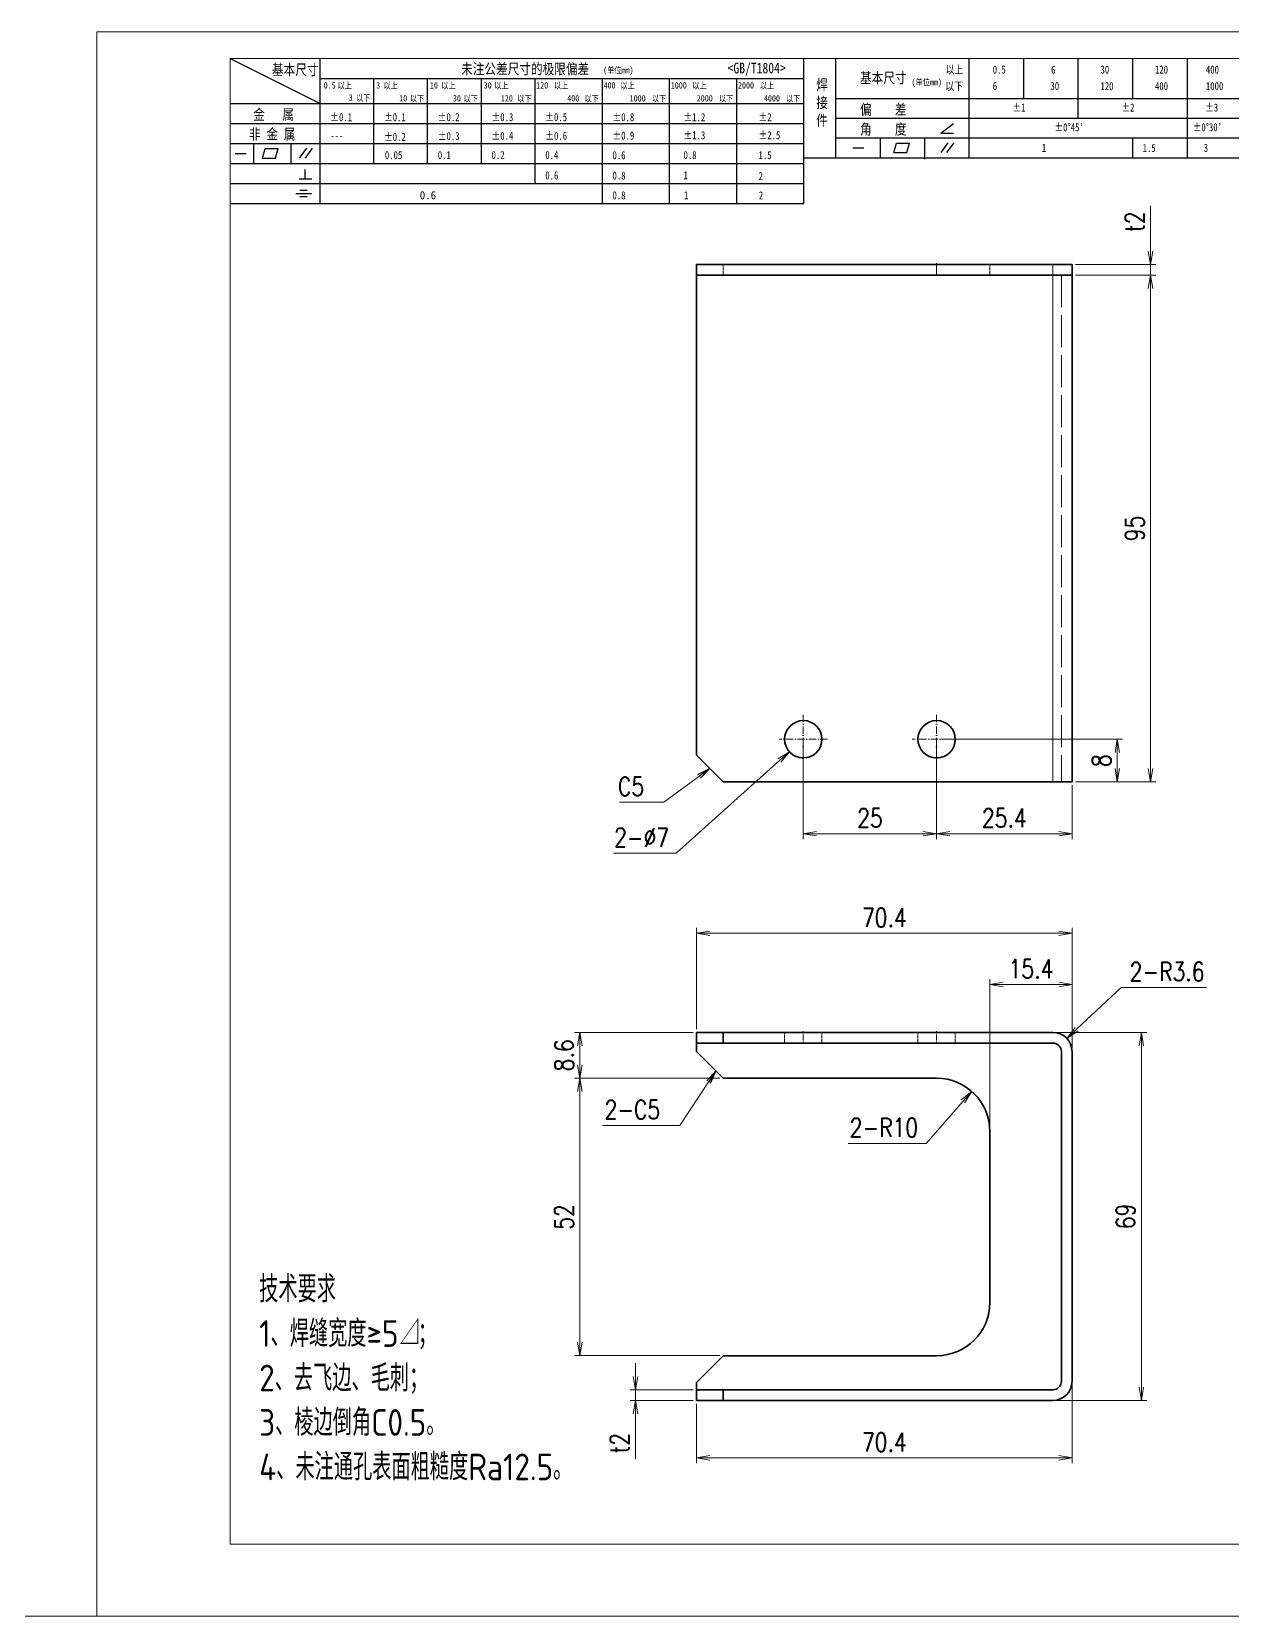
# Model space of a CAD drawing. Header units: millimetres. Extents: x 1333 to 359964, y -52803 to -5704.
# Drawn here: x 161056 to 161281.1, y -34570.4 to -34273.4 of the extents above; entities that cross this region are included whole.
import ezdxf

# ---------------------------------------------------------------- set-up
doc = ezdxf.new("R2010")
doc.units = ezdxf.units.MM
doc.header["$LTSCALE"] = 0.5
for name, pattern in [('AM_ISO02W050x2', [3.75, 3, -0.75]), ('AM_ISO08W050x2', [9, 6, -0.75, 1.5, -0.75]), ('DASHDOT', [18.5, 12, -3, 0.5, -3]), ('DASHED', [15, 12, -3])]:
    doc.linetypes.add(name, pattern=pattern)
for name, color, linetype, lineweight in [('中心线', 2, 'AM_ISO08W050x2', 18), ('图框', 7, 'Continuous', 18), ('标注线', 3, 'Continuous', 18), ('粗实线', 7, 'Continuous', 35), ('虚线', 1, 'AM_ISO02W050x2', 18)]:
    doc.layers.add(name, color=color, linetype=linetype, lineweight=lineweight)
doc.layers.add('图\\M+19E79\\M+195B6\\M+18E9A', color=7, linetype='Continuous')
doc.layers.add('打印-禁用', color=7, linetype='Continuous', lineweight=15, plot=False)
doc.styles.add('DIM', font='romans.shx', dxfattribs={"width": 0.8, "bigfont": 'bigfont.shx'})
doc.styles.add('国标', font='simfang.ttf', dxfattribs={"width": 0.8})
doc.styles.add('机械长仿宋', font='gbenor.shx', dxfattribs={"height": 1, "bigfont": 'gbcbig.shx'})
doc.dimstyles.new('DEH 1-1', dxfattribs={"dimtxt": 3.5, "dimasz": 2.5, "dimexe": 1, "dimexo": 0.625, "dimgap": 1.2, "dimtad": 1, "dimtoh": 1, "dimdsep": 46, "dimtxsty": 'DIM', "dimblk": 'OPEN', "dimcen": 0, "dimclrd": 8, "dimclre": 8, "dimclrt": 2, "dimazin": 2, "dimtfac": 0.5, "dimtmove": 0, "dimatfit": 3, "dimldrblk": 'OPEN', "dimfxl": 0, "dimtolj": 2, "dimlwd": 18, "dimlwe": 18, "dimarcsym": 0})
doc.dimstyles.new('DEH 1-1$0', dxfattribs={"dimtxt": 3.5, "dimasz": 2.5, "dimexe": 1, "dimexo": 0.625, "dimgap": 1.2, "dimtad": 1, "dimzin": 9, "dimdsep": 46, "dimtxsty": 'DIM', "dimblk": 'OPEN', "dimcen": 0, "dimclrd": 8, "dimclre": 8, "dimclrt": 2, "dimazin": 2, "dimtfac": 0.5, "dimtmove": 0, "dimatfit": 3, "dimldrblk": 'OPEN', "dimfxl": 0, "dimtolj": 2, "dimlwd": 18, "dimlwe": 18, "dimarcsym": 0})
doc.dimstyles.new('DEH 1-1$3', dxfattribs={"dimtxt": 3.5, "dimasz": 2.5, "dimexe": 1, "dimexo": 0.625, "dimgap": 1.2, "dimtad": 1, "dimtoh": 1, "dimdsep": 46, "dimtxsty": 'DIM', "dimblk": 'OPEN', "dimcen": 0, "dimclrd": 8, "dimclre": 8, "dimclrt": 2, "dimazin": 2, "dimtfac": 0.5, "dimtofl": 0, "dimtmove": 0, "dimatfit": 3, "dimldrblk": 'OPEN', "dimfxl": 0, "dimtolj": 2, "dimlwd": 18, "dimlwe": 18, "dimarcsym": 0})
doc.dimstyles.new('DEH 1-1$4', dxfattribs={"dimtxt": 3.5, "dimasz": 2.5, "dimexe": 1, "dimexo": 0.625, "dimgap": 1.2, "dimtad": 1, "dimtoh": 1, "dimdsep": 46, "dimtxsty": 'DIM', "dimblk": 'OPEN', "dimcen": 0, "dimclrd": 8, "dimclre": 8, "dimclrt": 2, "dimazin": 2, "dimtfac": 0.5, "dimtofl": 0, "dimtmove": 0, "dimatfit": 3, "dimldrblk": 'OPEN', "dimfxl": 0, "dimtolj": 2, "dimlwd": 18, "dimlwe": 18, "dimarcsym": 0})

# ---------------------------------------------------------------- blocks, each defined once
blk = doc.blocks.new('GZDEH零件A3图框V01版')
at = {"layer": '图\\M+19E79\\M+195B6\\M+18E9A', "color": 9}
for p, q in [((2882.49, -1554.46), (2899.37, -1562.92)), ((2899.37, -1581.67), (2899.37, -1554.46)), ((2990.09, -1581.67), (2990.09, -1554.46)), ((2996.09, -1573.08), (2996.09, -1554.46)), ((3021.09, -1561.98), (3021.09, -1554.46)), ((3031.31, -1561.98), (3031.31, -1554.46)), ((3041.53, -1561.98), (3041.53, -1554.46)), ((3051.75, -1561.98), (3051.75, -1554.46)), ((3061.98, -1561.98), (3061.98, -1554.46)), ((2899.37, -1558.24), (2990.09, -1558.24)), ((2909.45, -1574.17), (2909.45, -1558.24)), ((2919.53, -1574.17), (2919.53, -1558.24)), ((2929.61, -1574.17), (2929.61, -1558.24)), ((2939.69, -1577.92), (2939.69, -1558.24)), ((2952.29, -1581.67), (2952.29, -1558.24)), ((2964.89, -1581.67), (2964.89, -1558.24)), ((2977.49, -1581.67), (2977.49, -1558.24)), ((2996.09, -1561.98), (3113.09, -1561.98)), ((3021.09, -1573.08), (3021.09, -1561.98)), ((3041.53, -1565.68), (3041.53, -1561.98)), ((3061.98, -1573.08), (3061.98, -1561.98)), ((2882.49, -1562.92), (2990.09, -1562.92)), ((2882.49, -1566.67), (2990.09, -1566.67)), ((2996.09, -1565.68), (3113.09, -1565.68)), ((3015.75, -1568.51), (3018.15, -1566.66)), ((2882.49, -1570.42), (2990.09, -1570.42)), ((2886.92, -1574.12), (2886.92, -1570.42)), ((2893.91, -1574.12), (2893.91, -1570.42)), ((2996.09, -1569.38), (3113.09, -1569.38)), ((3004.42, -1573.08), (3004.42, -1569.38)), ((3006.97, -1572.12), (3007.45, -1570.33)), ((3007.45, -1570.33), (3009.86, -1570.33)), ((3009.39, -1572.12), (3009.86, -1570.33)), ((3012.75, -1573.08), (3012.75, -1569.38)), ((3015.75, -1568.51), (3018.15, -1568.51)), ((3015.81, -1572.12), (3017.15, -1570.26)), ((3016.89, -1572.12), (3018.23, -1570.26)), ((3051.75, -1573.08), (3051.75, -1569.38)), ((2883.43, -1572.27), (2885.49, -1572.27)), ((2888.59, -1573.16), (2889.07, -1571.37)), ((2888.59, -1573.16), (2891, -1573.16)), ((2889.07, -1571.37), (2891.48, -1571.37)), ((2891, -1573.16), (2891.48, -1571.37)), ((2895.52, -1573.16), (2896.85, -1571.3)), ((2896.6, -1573.16), (2897.94, -1571.3)), ((2990.09, -1573.08), (3113.09, -1573.08)), ((2999.26, -1571.23), (3001.32, -1571.23)), ((3006.97, -1572.12), (3009.39, -1572.12)), ((3012.75, -1573.33), (3012.75, -1573.08)), ((2882.49, -1574.17), (2990.09, -1574.17)), ((2895.42, -1577.05), (2897.81, -1577.05)), ((2896.58, -1577.05), (2896.58, -1575.28)), ((2882.49, -1577.92), (2990.09, -1577.92)), ((2894.79, -1579.77), (2897.77, -1579.77)), ((2895.57, -1579.17), (2896.92, -1579.17)), ((2882.49, -1581.67), (2990.09, -1581.67)), ((2895.57, -1580.37), (2896.93, -1580.37))]:
    blk.add_line(p, q, dxfattribs=at)
at = {"layer": '图框', "linetype": 'Continuous'}
for p, q in [((2882.49, -1554.46), (2882.49, -1832.96)), ((3272.49, -1554.46), (2882.49, -1554.46)), ((2882.49, -1832.96), (3272.49, -1832.96))]:
    blk.add_line(p, q, dxfattribs=at)
at = {"layer": '打印-禁用', "linetype": 'Continuous'}
for p, q in [((2857.49, -1549.46), (2857.49, -1846.46)), ((3277.49, -1549.46), (2857.49, -1549.46)), ((2857.49, -1846.46), (3277.49, -1846.46))]:
    blk.add_line(p, q, dxfattribs=at)
at = {"layer": '图\\M+19E79\\M+195B6\\M+18E9A', "color": 9, "style": '国标', "width": 0.8}
for s, height, p in [('基本尺寸', 2, (2890.33, -1557.58)), ('未注公差尺寸的极限偏差', 2, (2925.81, -1557.44)), ('<GB/T1804>', 2, (2975.78, -1557.27)), ('以上', 1.5, (3016.64, -1557.33)), ('0.5', 1.5, (3025.49, -1557.3)), ('6', 1.5, (3036.45, -1557.34)), ('30', 1.5, (3045.69, -1557.31)), ('120', 1.5, (3055.91, -1557.31)), ('400', 1.5, (3065.46, -1557.31)), ('30', 1.2, (2930.04, -1560.11)), ('基本尺寸', 2, (3000.6, -1559.1)), ('以下', 1.5, (3016.58, -1560.43)), ('6', 1.5, (3025.49, -1560.38)), ('30', 1.5, (3036.31, -1560.39)), ('120', 1.5, (3045.69, -1560.41)), ('400', 1.5, (3055.91, -1560.41)), ('1000', 1.5, (3065.46, -1560.41)), ('金   属', 2, (2886.82, -1565.98)), ('±0.1', 1.5, (2901.27, -1566.23)), ('±0.1', 1.5, (2911.35, -1566.23)), ('±0.2', 1.5, (2921.43, -1566.23)), ('±0.3', 1.5, (2931.51, -1566.23)), ('±0.5', 1.5, (2941.59, -1566.23)), ('±0.8', 1.5, (2954.19, -1566.23)), ('±1.2', 1.5, (2967.51, -1566.23)), ('±2', 1.5, (2981.58, -1566.23)), ('偏    差', 2, (3000.6, -1565.04)), ('±1', 1.5, (3029.16, -1564.42)), ('±2', 1.5, (3049.61, -1564.42)), ('±3', 1.5, (3065.3, -1564.42)), ('非 金 属', 2, (2886.02, -1569.65)), ('±0.3', 1.5, (2921.43, -1569.77)), ('±0.4', 1.5, (2931.51, -1569.71)), ('±0.6', 1.5, (2941.59, -1569.71)), ('±0.9', 1.5, (2954.19, -1569.68)), ('±1.3', 1.5, (2967.51, -1569.62)), ('±2.5', 1.5, (2981.58, -1569.61)), ('角    度', 2, (3000.6, -1568.74)), ("±0%%D45'", 1.5, (3037.06, -1568.12)), ("±0%%D30'", 1.5, (3062.98, -1568.12)), ('---', 1.5, (2901.27, -1569.65)), ('±0.2', 1.5, (2911.35, -1569.92)), ('1', 1.5, (3034.69, -1571.98)), ('1.5', 1.5, (3053.59, -1572.01)), ('3', 1.5, (3065.05, -1571.98)), ('0.1', 1.5, (2921.43, -1573.34)), ('0.2', 1.5, (2931.51, -1573.33)), ('0.4', 1.5, (2941.59, -1573.33)), ('0.6', 1.5, (2954.19, -1573.35)), ('0.8', 1.5, (2967.51, -1573.33)), ('1.5', 1.5, (2981.58, -1573.34)), ('0.6', 1.5, (2941.59, -1577.14)), ('0.8', 1.5, (2954.19, -1577.17)), ('1', 1.5, (2967.51, -1577.12)), ('2', 1.5, (2981.58, -1577.26)), ('0.8', 1.5, (2954.19, -1580.87)), ('1', 1.5, (2967.59, -1580.86)), ('2', 1.5, (2981.62, -1580.89))]:
    blk.add_text(s, height=height, dxfattribs=at).set_placement(p)
at = {"layer": '图\\M+19E79\\M+195B6\\M+18E9A', "color": 9, "lineweight": 15, "style": '国标', "width": 0.8}
for s, p in [('(单位mm)', (2952.44, -1557.27)), ('0.5', (2900.03, -1560.11)), ('以上', (2902.64, -1560.16)), ('3', (2909.88, -1560.11)), ('以上', (2911.25, -1560.16)), ('10', (2919.96, -1560.11)), ('以上', (2922.09, -1560.16)), ('以上', (2932.02, -1560.16)), ('120', (2939.88, -1560.11)), ('以上', (2943.21, -1560.16)), ('400', (2952.52, -1560.11)), ('以上', (2955.68, -1560.16)), ('1000', (2965.12, -1560.11)), ('以上', (2969.16, -1560.16)), ('2000', (2977.72, -1560.11)), ('以上', (2981.8, -1560.16)), ('(单位mm)', (3010.27, -1559.51)), ('3', (2904.73, -1562.41)), ('以下', (2906.1, -1562.46)), ('10', (2914.19, -1562.54)), ('以下', (2916.18, -1562.59)), ('30', (2924.27, -1562.54)), ('以下', (2926.26, -1562.59)), ('120', (2933.26, -1562.54)), ('以下', (2936.34, -1562.59)), ('400', (2945.7, -1562.54)), ('以下', (2948.94, -1562.59)), ('1000', (2957.41, -1562.54)), ('以下', (2961.54, -1562.59)), ('2000', (2969.99, -1562.54)), ('以下', (2974.14, -1562.59)), ('4000', (2982.59, -1562.54)), ('以下', (2986.74, -1562.59))]:
    blk.add_text(s, height=1.2, dxfattribs=at).set_placement(p)
at = {"layer": '图\\M+19E79\\M+195B6\\M+18E9A', "color": 9, "lineweight": 13, "style": '国标'}
blk.add_text('0.6', height=1.5, dxfattribs=at).set_placement((2918.05, -1580.85))
at = {"layer": '图\\M+19E79\\M+195B6\\M+18E9A', "color": 9, "style": '国标'}
for s, insert, char_height, width, attachment_point in [('焊\\P接\\P件', (2992.39, -1558.41), 2, 3.1877, 1), ('0.05', (2911.51, -1573.37), 1.5, 5.1982, 7)]:
    blk.add_mtext(s, dxfattribs=dict(at, insert=insert, char_height=char_height, width=width, attachment_point=attachment_point))
blk = doc.blocks.new('DEH A3')
at = {"layer": '图框'}
blk.add_blockref('GZDEH零件A3图框V01版', (-2857.49, 1846.46), dxfattribs=at)
blk = doc.blocks.new('_Open')
at = {"color": 0, "linetype": 'ByBlock', "lineweight": -2}
for p, q in [((-1, 0.17), (0, 0)), ((-1, -0.17), (0, 0)), ((0, 0), (-1, 0))]:
    blk.add_line(p, q, dxfattribs=at)
blk = doc.blocks.new('*D371')
at = {"layer": 'Defpoints', "color": 0, "transparency": 16777216}
for p in [(161225.64, -34406.01), (161251.04, -34414.01), (161251.04, -34423.72)]:
    blk.add_point(p, dxfattribs=at)
at = {"layer": '标注线', "color": 8, "lineweight": 18, "transparency": 16777216}
for p, q in [((161225.64, -34406.64), (161225.64, -34424.72)), ((161251.04, -34414.64), (161251.04, -34424.72)), ((161228.14, -34423.72), (161248.54, -34423.72))]:
    blk.add_line(p, q, dxfattribs=at)
at = {"layer": '标注线', "color": 8, "lineweight": 18, "transparency": 16777216, "xscale": 2.5, "yscale": 2.5, "zscale": 2.5, "rotation": 180}
blk.add_blockref('_Open', (161225.64, -34423.72), dxfattribs=at)
at = {"layer": '标注线', "color": 8, "lineweight": 18, "transparency": 16777216, "xscale": 2.5, "yscale": 2.5, "zscale": 2.5}
blk.add_blockref('_Open', (161251.04, -34423.72), dxfattribs=at)
at = {"layer": '标注线', "color": 2, "transparency": 16777216, "insert": (161238.34, -34420.77), "char_height": 3.5, "attachment_point": 5, "style": 'DIM'}
blk.add_mtext('\\A2;25.4', dxfattribs=at)
blk = doc.blocks.new('*D372')
at = {"layer": 'Defpoints', "color": 0, "transparency": 16777216}
for p in [(161200.64, -34406.01), (161225.64, -34406.01), (161200.64, -34423.72)]:
    blk.add_point(p, dxfattribs=at)
at = {"layer": '标注线', "color": 8, "lineweight": 18, "transparency": 16777216}
for p, q in [((161200.64, -34406.64), (161200.64, -34424.72)), ((161225.64, -34406.64), (161225.64, -34424.72)), ((161223.14, -34423.72), (161203.14, -34423.72))]:
    blk.add_line(p, q, dxfattribs=at)
at = {"layer": '标注线', "color": 8, "lineweight": 18, "transparency": 16777216, "xscale": 2.5, "yscale": 2.5, "zscale": 2.5, "rotation": 180}
blk.add_blockref('_Open', (161200.64, -34423.72), dxfattribs=at)
at = {"layer": '标注线', "color": 8, "lineweight": 18, "transparency": 16777216, "xscale": 2.5, "yscale": 2.5, "zscale": 2.5}
blk.add_blockref('_Open', (161225.64, -34423.72), dxfattribs=at)
at = {"layer": '标注线', "color": 2, "transparency": 16777216, "insert": (161213.14, -34420.77), "char_height": 3.5, "attachment_point": 5, "style": 'DIM'}
blk.add_mtext('\\A2;25', dxfattribs=at)
blk = doc.blocks.new('*D373')
at = {"layer": 'Defpoints', "color": 0, "transparency": 16777216}
for p in [(161225.64, -34406.01), (161251.04, -34414.01), (161259.52, -34414.01)]:
    blk.add_point(p, dxfattribs=at)
at = {"layer": '标注线', "color": 8, "lineweight": 18, "transparency": 16777216}
for p, q in [((161226.27, -34406.01), (161260.52, -34406.01)), ((161259.52, -34408.51), (161259.52, -34411.51)), ((161251.67, -34414.01), (161260.52, -34414.01))]:
    blk.add_line(p, q, dxfattribs=at)
at = {"layer": '标注线', "color": 8, "lineweight": 18, "transparency": 16777216, "xscale": 2.5, "yscale": 2.5, "zscale": 2.5}
for p, rotation in [((161259.52, -34406.01), 90), ((161259.52, -34414.01), 270)]:
    blk.add_blockref('_Open', p, dxfattribs=dict(at, rotation=rotation))
at = {"layer": '标注线', "color": 2, "transparency": 16777216, "insert": (161256.57, -34410.01), "char_height": 3.5, "attachment_point": 5, "rotation": 90, "style": 'DIM'}
blk.add_mtext('\\A2;8', dxfattribs=at)
blk = doc.blocks.new('*D374')
at = {"layer": 'Defpoints', "color": 0, "transparency": 16777216}
for p in [(161180.64, -34442.39), (161180.64, -34460.95), (161251.04, -34464.55)]:
    blk.add_point(p, dxfattribs=at)
at = {"layer": '标注线', "color": 8, "lineweight": 18, "transparency": 16777216}
for p, q in [((161180.64, -34460.33), (161180.64, -34441.39)), ((161248.54, -34442.39), (161183.14, -34442.39)), ((161251.04, -34463.93), (161251.04, -34441.39))]:
    blk.add_line(p, q, dxfattribs=at)
at = {"layer": '标注线', "color": 8, "lineweight": 18, "transparency": 16777216, "xscale": 2.5, "yscale": 2.5, "zscale": 2.5, "rotation": 180}
blk.add_blockref('_Open', (161180.64, -34442.39), dxfattribs=at)
at = {"layer": '标注线', "color": 8, "lineweight": 18, "transparency": 16777216, "xscale": 2.5, "yscale": 2.5, "zscale": 2.5}
blk.add_blockref('_Open', (161251.04, -34442.39), dxfattribs=at)
at = {"layer": '标注线', "color": 2, "transparency": 16777216, "insert": (161215.84, -34439.44), "char_height": 3.5, "attachment_point": 5, "style": 'DIM'}
blk.add_mtext('\\A2;70.4', dxfattribs=at)
blk = doc.blocks.new('*D375')
at = {"layer": 'Defpoints', "color": 0, "transparency": 16777216}
for p in [(161251.04, -34526.35), (161180.64, -34529.95), (161251.04, -34540.71)]:
    blk.add_point(p, dxfattribs=at)
at = {"layer": '标注线', "color": 8, "lineweight": 18, "transparency": 16777216}
for p, q in [((161251.04, -34526.98), (161251.04, -34541.71)), ((161180.64, -34530.58), (161180.64, -34541.71)), ((161183.14, -34540.71), (161248.54, -34540.71))]:
    blk.add_line(p, q, dxfattribs=at)
at = {"layer": '标注线', "color": 8, "lineweight": 18, "transparency": 16777216, "xscale": 2.5, "yscale": 2.5, "zscale": 2.5, "rotation": 180}
blk.add_blockref('_Open', (161180.64, -34540.71), dxfattribs=at)
at = {"layer": '标注线', "color": 8, "lineweight": 18, "transparency": 16777216, "xscale": 2.5, "yscale": 2.5, "zscale": 2.5}
blk.add_blockref('_Open', (161251.04, -34540.71), dxfattribs=at)
at = {"layer": '标注线', "color": 2, "transparency": 16777216, "insert": (161215.84, -34537.76), "char_height": 3.5, "attachment_point": 5, "style": 'DIM'}
blk.add_mtext('\\A2;70.4', dxfattribs=at)
blk = doc.blocks.new('*D376')
at = {"layer": 'Defpoints', "color": 0, "transparency": 16777216}
for p in [(161247.44, -34460.95), (161264.04, -34460.95), (161246, -34529.95)]:
    blk.add_point(p, dxfattribs=at)
at = {"layer": '标注线', "color": 8, "lineweight": 18, "transparency": 16777216}
for p, q in [((161248.07, -34460.95), (161265.04, -34460.95)), ((161264.04, -34527.45), (161264.04, -34463.45)), ((161246.63, -34529.95), (161265.04, -34529.95))]:
    blk.add_line(p, q, dxfattribs=at)
at = {"layer": '标注线', "color": 8, "lineweight": 18, "transparency": 16777216, "xscale": 2.5, "yscale": 2.5, "zscale": 2.5}
for p, rotation in [((161264.04, -34460.95), 90), ((161264.04, -34529.95), 270)]:
    blk.add_blockref('_Open', p, dxfattribs=dict(at, rotation=rotation))
at = {"layer": '标注线', "color": 2, "transparency": 16777216, "insert": (161261.09, -34495.45), "char_height": 3.5, "attachment_point": 5, "rotation": 90, "style": 'DIM'}
blk.add_mtext('\\A2;69', dxfattribs=at)
blk = doc.blocks.new('*D377')
at = {"layer": 'Defpoints', "color": 0, "transparency": 16777216}
for p in [(161158.73, -34460.95), (161180.64, -34460.95), (161185.64, -34469.55)]:
    blk.add_point(p, dxfattribs=at)
at = {"layer": '标注线', "color": 8, "lineweight": 18, "transparency": 16777216}
for p, q in [((161180.02, -34460.95), (161157.73, -34460.95)), ((161158.73, -34467.05), (161158.73, -34463.45)), ((161185.02, -34469.55), (161157.73, -34469.55))]:
    blk.add_line(p, q, dxfattribs=at)
at = {"layer": '标注线', "color": 8, "lineweight": 18, "transparency": 16777216, "xscale": 2.5, "yscale": 2.5, "zscale": 2.5}
for p, rotation in [((161158.73, -34460.95), 90), ((161158.73, -34469.55), 270)]:
    blk.add_blockref('_Open', p, dxfattribs=dict(at, rotation=rotation))
at = {"layer": '标注线', "color": 2, "transparency": 16777216, "insert": (161155.78, -34465.25), "char_height": 3.5, "attachment_point": 5, "rotation": 90, "style": 'DIM'}
blk.add_mtext('\\A2;8.6', dxfattribs=at)
blk = doc.blocks.new('*D378')
at = {"layer": 'Defpoints', "color": 0, "transparency": 16777216}
for p in [(161185.64, -34469.55), (161158.73, -34521.55), (161185.64, -34521.55)]:
    blk.add_point(p, dxfattribs=at)
at = {"layer": '标注线', "color": 8, "lineweight": 18, "transparency": 16777216}
for p, q in [((161185.02, -34469.55), (161157.73, -34469.55)), ((161158.73, -34472.05), (161158.73, -34519.05)), ((161185.02, -34521.55), (161157.73, -34521.55))]:
    blk.add_line(p, q, dxfattribs=at)
at = {"layer": '标注线', "color": 8, "lineweight": 18, "transparency": 16777216, "xscale": 2.5, "yscale": 2.5, "zscale": 2.5}
for p, rotation in [((161158.73, -34469.55), 90), ((161158.73, -34521.55), 270)]:
    blk.add_blockref('_Open', p, dxfattribs=dict(at, rotation=rotation))
at = {"layer": '标注线', "color": 2, "transparency": 16777216, "insert": (161155.78, -34495.55), "char_height": 3.5, "attachment_point": 5, "rotation": 90, "style": 'DIM'}
blk.add_mtext('\\A2;52', dxfattribs=at)
blk = doc.blocks.new('*D379')
at = {"layer": 'Defpoints', "color": 0, "transparency": 16777216}
for p in [(161251.04, -34451.99), (161251.04, -34464.55), (161235.64, -34479.55)]:
    blk.add_point(p, dxfattribs=at)
at = {"layer": '标注线', "color": 8, "lineweight": 18, "transparency": 16777216}
for p, q in [((161235.64, -34478.93), (161235.64, -34450.99)), ((161238.14, -34451.99), (161248.54, -34451.99)), ((161251.04, -34463.93), (161251.04, -34450.99))]:
    blk.add_line(p, q, dxfattribs=at)
at = {"layer": '标注线', "color": 8, "lineweight": 18, "transparency": 16777216, "xscale": 2.5, "yscale": 2.5, "zscale": 2.5, "rotation": 180}
blk.add_blockref('_Open', (161235.64, -34451.99), dxfattribs=at)
at = {"layer": '标注线', "color": 8, "lineweight": 18, "transparency": 16777216, "xscale": 2.5, "yscale": 2.5, "zscale": 2.5}
blk.add_blockref('_Open', (161251.04, -34451.99), dxfattribs=at)
at = {"layer": '标注线', "color": 2, "transparency": 16777216, "insert": (161243.34, -34449.04), "char_height": 3.5, "attachment_point": 5, "style": 'DIM'}
blk.add_mtext('\\A2;15.4', dxfattribs=at)
blk = doc.blocks.new('*D380')
at = {"layer": 'Defpoints', "color": 0, "transparency": 16777216}
for p in [(161232.23, -34472.03), (161225.64, -34479.55)]:
    blk.add_point(p, dxfattribs=at)
at = {"layer": '标注线', "color": 8, "lineweight": 18, "transparency": 16777216}
for p, q in [((161223.71, -34481.76), (161230.58, -34473.91)), ((161209.04, -34481.76), (161223.71, -34481.76))]:
    blk.add_line(p, q, dxfattribs=at)
at = {"layer": '标注线', "color": 8, "lineweight": 18, "transparency": 16777216, "xscale": 2.5, "yscale": 2.5, "zscale": 2.5, "rotation": 48.80098940014671}
blk.add_blockref('_Open', (161232.23, -34472.03), dxfattribs=at)
at = {"layer": '标注线', "color": 2, "transparency": 16777216, "insert": (161215.77, -34478.81), "char_height": 3.5, "attachment_point": 5, "style": 'DIM'}
blk.add_mtext('\\A2;2-R10', dxfattribs=at)
blk = doc.blocks.new('*D381')
at = {"layer": 'Defpoints', "color": 0, "transparency": 16777216}
for p in [(161250.07, -34462.09), (161247.44, -34464.55)]:
    blk.add_point(p, dxfattribs=at)
at = {"layer": '标注线', "color": 8, "lineweight": 18, "transparency": 16777216}
for p, q in [((161260.27, -34452.52), (161251.89, -34460.38)), ((161276.27, -34452.52), (161260.27, -34452.52))]:
    blk.add_line(p, q, dxfattribs=at)
at = {"layer": '标注线', "color": 8, "lineweight": 18, "transparency": 16777216, "xscale": 2.5, "yscale": 2.5, "zscale": 2.5, "rotation": 223.1498396982103}
blk.add_blockref('_Open', (161250.07, -34462.09), dxfattribs=at)
at = {"layer": '标注线', "color": 2, "transparency": 16777216, "insert": (161268.87, -34449.57), "char_height": 3.5, "attachment_point": 5, "style": 'DIM'}
blk.add_mtext('\\A2;2-R3.6', dxfattribs=at)
blk = doc.blocks.new('*D382')
at = {"layer": 'Defpoints', "color": 0, "transparency": 16777216}
for p in [(161203.25, -34403.68), (161198.03, -34408.35)]:
    blk.add_point(p, dxfattribs=at)
at = {"layer": '标注线', "color": 8, "lineweight": 18, "transparency": 16777216}
for p, q in [((161176.8, -34427.39), (161196.17, -34410.02)), ((161165.06, -34427.39), (161176.8, -34427.39))]:
    blk.add_line(p, q, dxfattribs=at)
at = {"layer": '标注线', "color": 8, "lineweight": 18, "transparency": 16777216, "xscale": 2.5, "yscale": 2.5, "zscale": 2.5, "rotation": 41.87315344634258}
blk.add_blockref('_Open', (161198.03, -34408.35), dxfattribs=at)
at = {"layer": '标注线', "color": 2, "transparency": 16777216, "insert": (161170.33, -34424.44), "char_height": 3.5, "attachment_point": 5, "style": 'DIM'}
blk.add_mtext('\\A2;2-%%c7', dxfattribs=at)
blk = doc.blocks.new('*D383')
at = {"layer": 'Defpoints', "color": 0, "transparency": 16777216}
for p in [(161251.04, -34319.01), (161251.04, -34414.01), (161265.74, -34414.01)]:
    blk.add_point(p, dxfattribs=at)
at = {"layer": '标注线', "color": 8, "lineweight": 18, "transparency": 16777216}
for p, q in [((161251.67, -34319.01), (161266.74, -34319.01)), ((161265.74, -34321.51), (161265.74, -34411.51)), ((161251.67, -34414.01), (161266.74, -34414.01))]:
    blk.add_line(p, q, dxfattribs=at)
at = {"layer": '标注线', "color": 8, "lineweight": 18, "transparency": 16777216, "xscale": 2.5, "yscale": 2.5, "zscale": 2.5}
for p, rotation in [((161265.74, -34319.01), 90), ((161265.74, -34414.01), 270)]:
    blk.add_blockref('_Open', p, dxfattribs=dict(at, rotation=rotation))
at = {"layer": '标注线', "color": 2, "transparency": 16777216, "insert": (161262.79, -34366.51), "char_height": 3.5, "attachment_point": 5, "rotation": 90, "style": 'DIM'}
blk.add_mtext('\\A2;95', dxfattribs=at)
blk = doc.blocks.new('*D384')
at = {"layer": 'Defpoints', "color": 0, "transparency": 16777216}
for p in [(161251.04, -34317.01), (161265.74, -34317.01), (161251.04, -34319.01)]:
    blk.add_point(p, dxfattribs=at)
at = {"layer": '标注线', "color": 8, "lineweight": 18, "transparency": 16777216}
for p, q in [((161265.74, -34314.51), (161265.74, -34306.01)), ((161251.67, -34317.01), (161266.74, -34317.01)), ((161265.74, -34319.01), (161265.74, -34317.01)), ((161251.67, -34319.01), (161266.74, -34319.01)), ((161265.74, -34321.51), (161265.74, -34324.01))]:
    blk.add_line(p, q, dxfattribs=at)
at = {"layer": '标注线', "color": 8, "lineweight": 18, "transparency": 16777216, "xscale": 2.5, "yscale": 2.5, "zscale": 2.5}
for p, rotation in [((161265.74, -34317.01), 270), ((161265.74, -34319.01), 90)]:
    blk.add_blockref('_Open', p, dxfattribs=dict(at, rotation=rotation))
at = {"layer": '标注线', "color": 2, "transparency": 16777216, "insert": (161262.79, -34309.01), "char_height": 3.5, "attachment_point": 5, "rotation": 90, "style": 'DIM'}
blk.add_mtext('\\A2;t2', dxfattribs=at)
blk = doc.blocks.new('*D385')
at = {"layer": 'Defpoints', "color": 0, "transparency": 16777216}
for p in [(161180.64, -34527.95), (161169.18, -34529.95), (161180.64, -34529.95)]:
    blk.add_point(p, dxfattribs=at)
at = {"layer": '标注线', "color": 8, "lineweight": 18, "transparency": 16777216}
for p, q in [((161169.18, -34525.45), (161169.18, -34522.95)), ((161180.02, -34527.95), (161168.18, -34527.95)), ((161169.18, -34527.95), (161169.18, -34529.95)), ((161180.02, -34529.95), (161168.18, -34529.95)), ((161169.18, -34532.45), (161169.18, -34540.95))]:
    blk.add_line(p, q, dxfattribs=at)
at = {"layer": '标注线', "color": 8, "lineweight": 18, "transparency": 16777216, "xscale": 2.5, "yscale": 2.5, "zscale": 2.5}
for p, rotation in [((161169.18, -34527.95), 270), ((161169.18, -34529.95), 90)]:
    blk.add_blockref('_Open', p, dxfattribs=dict(at, rotation=rotation))
at = {"layer": '标注线', "color": 2, "transparency": 16777216, "insert": (161166.23, -34537.95), "char_height": 3.5, "attachment_point": 5, "rotation": 90, "style": 'DIM'}
blk.add_mtext('\\A2;t2', dxfattribs=at)

msp = doc.modelspace()

# ---------------------------------------------------------------- linework, layer by layer
at = {"color": 7, "lineweight": 13, "ltscale": 0.05}
msp.add_line((161247.44, -34319.013), (161247.44, -34317.013), dxfattribs=at)
at = {"color": 7, "lineweight": 13}
msp.add_line((161247.44, -34319.013), (161247.44, -34414.013), dxfattribs=at)
at = {"layer": '中心线', "linetype": 'DASHDOT', "lineweight": 13, "ltscale": 0.060016}
msp.add_line((161225.64, -34316.813), (161225.64, -34319.214), dxfattribs=at)
at = {"layer": '中心线', "linetype": 'DASHDOT', "lineweight": 13, "ltscale": 0.227499}
for p, q in [((161200.64, -34401.463), (161200.64, -34410.563)), ((161225.64, -34401.463), (161225.64, -34410.563))]:
    msp.add_line(p, q, dxfattribs=at)
at = {"layer": '中心线', "linetype": 'DASHDOT', "lineweight": 13, "ltscale": 0.227502}
for p, q in [((161205.19, -34406.013), (161196.09, -34406.013)), ((161230.19, -34406.013), (161221.09, -34406.013))]:
    msp.add_line(p, q, dxfattribs=at)
at = {"layer": '中心线', "linetype": 'DASHDOT', "lineweight": 13, "ltscale": 0.060015}
for p, q in [((161200.64, -34460.753), (161200.64, -34463.154)), ((161225.64, -34460.753), (161225.64, -34463.154))]:
    msp.add_line(p, q, dxfattribs=at)
at = {"layer": '标注线'}
msp.add_line((160574.502, -34570.402), (179981.94, -34570.402), dxfattribs=at)
at = {"layer": '粗实线', "lineweight": 35}
for p, q in [((161180.64, -34317.013), (161247.44, -34317.013)), ((161180.64, -34319.013), (161247.44, -34319.013)), ((161180.64, -34319.013), (161180.64, -34409.013)), ((161180.64, -34319.013), (161247.44, -34319.013)), ((161251.04, -34319.013), (161251.04, -34414.013)), ((161185.64, -34414.013), (161247.44, -34414.013)), ((161180.64, -34460.953), (161247.44, -34460.953)), ((161185.64, -34460.953), (161247.44, -34460.953)), ((161247.44, -34462.953), (161185.64, -34462.953)), ((161249.04, -34526.353), (161249.04, -34464.553)), ((161251.04, -34464.553), (161251.04, -34526.353)), ((161185.64, -34469.553), (161225.64, -34469.553)), ((161235.64, -34479.553), (161235.64, -34511.553)), ((161225.64, -34521.553), (161185.64, -34521.553)), ((161185.64, -34527.953), (161247.44, -34527.953)), ((161185.64, -34529.953), (161247.44, -34529.953))]:
    msp.add_line(p, q, dxfattribs=at)
at = {"layer": '粗实线', "lineweight": 35, "ltscale": 0.05}
for p, q in [((161180.64, -34319.013), (161180.64, -34317.013)), ((161251.04, -34319.013), (161251.04, -34317.013)), ((161180.64, -34460.953), (161180.64, -34462.953)), ((161185.64, -34460.953), (161185.64, -34462.953)), ((161180.64, -34527.953), (161180.64, -34529.953)), ((161185.64, -34527.953), (161185.64, -34529.953))]:
    msp.add_line(p, q, dxfattribs=at)
at = {"layer": '粗实线', "lineweight": 35, "ltscale": 0.09}
for p, q in [((161251.04, -34317.013), (161247.44, -34317.013)), ((161247.44, -34319.013), (161251.04, -34319.013)), ((161251.04, -34319.013), (161247.44, -34319.013)), ((161247.44, -34414.013), (161251.04, -34414.013)), ((161180.64, -34460.953), (161180.64, -34464.553))]:
    msp.add_line(p, q, dxfattribs=at)
at = {"layer": '粗实线', "lineweight": 35, "ltscale": 0.176777}
for p, q in [((161180.64, -34409.013), (161185.64, -34414.013)), ((161180.64, -34464.553), (161185.64, -34469.553)), ((161180.64, -34526.553), (161185.64, -34521.553))]:
    msp.add_line(p, q, dxfattribs=at)
at = {"layer": '粗实线', "lineweight": 35, "ltscale": 0.125}
for p, q in [((161180.64, -34460.953), (161185.64, -34460.953)), ((161180.64, -34462.953), (161185.64, -34462.953)), ((161180.64, -34527.953), (161185.64, -34527.953)), ((161180.64, -34529.953), (161185.64, -34529.953))]:
    msp.add_line(p, q, dxfattribs=at)
at = {"layer": '粗实线', "lineweight": 35, "ltscale": 0.085}
msp.add_line((161180.64, -34526.553), (161180.64, -34529.953), dxfattribs=at)
at = {"layer": '粗实线', "lineweight": 35}
for centre in [(161200.64, -34406.013), (161225.64, -34406.013)]:
    msp.add_circle(centre, 3.5, dxfattribs=at)
for centre, radius, start, end in [((161247.44, -34464.553), 3.6, 0, 90), ((161247.44, -34464.553), 1.6, 360, 90), ((161225.64, -34479.553), 10, 360, 90), ((161225.64, -34511.553), 10, 270, 0), ((161247.44, -34526.353), 1.6, 270, 0), ((161247.44, -34526.353), 3.6, 270, 0)]:
    msp.add_arc(centre, radius, start, end, dxfattribs=at)
at = {"layer": '虚线', "linetype": 'DASHED', "lineweight": 13, "ltscale": 0.05}
for p, q in [((161185.64, -34317.013), (161185.64, -34319.013)), ((161185.64, -34317.013), (161185.64, -34319.013)), ((161225.64, -34317.013), (161225.64, -34319.013)), ((161225.64, -34317.013), (161225.64, -34319.013)), ((161235.64, -34317.013), (161235.64, -34319.013)), ((161247.44, -34319.013), (161247.44, -34317.013)), ((161197.14, -34460.953), (161197.14, -34462.953)), ((161204.14, -34460.953), (161204.14, -34462.953)), ((161222.14, -34460.953), (161222.14, -34462.953)), ((161229.14, -34460.953), (161229.14, -34462.953))]:
    msp.add_line(p, q, dxfattribs=at)
at = {"layer": '虚线', "linetype": 'DASHED', "lineweight": 13}
for p, q in [((161247.44, -34319.013), (161247.44, -34414.013)), ((161247.44, -34319.013), (161247.44, -34414.013)), ((161247.44, -34319.013), (161247.44, -34414.013)), ((161249.04, -34319.013), (161249.04, -34414.013)), ((161251.04, -34464.553), (161251.04, -34526.353)), ((161247.44, -34529.953), (161180.64, -34529.953))]:
    msp.add_line(p, q, dxfattribs=at)
for centre, start, end in [((161247.44, -34464.553), 0, 90), ((161247.44, -34526.353), 270, 0)]:
    msp.add_arc(centre, 3.6, start, end, dxfattribs=at)

# ---------------------------------------------------------------- block references
at = {"layer": '图框'}
msp.add_blockref('DEH A3', (161068.168, -34570.402), dxfattribs=at)

# ---------------------------------------------------------------- texts
at = {"layer": '标注线', "color": 2, "char_height": 3.5, "attachment_point": 9, "style": 'DIM'}
for s, insert in [('C5', (161170.817, -34416.633)), ('2-C5', (161173.816, -34477.181))]:
    msp.add_mtext(s, dxfattribs=dict(at, insert=insert))
at = {"layer": '标注线', "color": 2, "insert": (161098.613, -34506.563), "char_height": 10, "width": 206.04095, "attachment_point": 1, "style": '机械长仿宋'}
msp.add_mtext('{\\H0.5x;技术要求\\H1.4x;\\P\\H0.7143x;1、焊缝宽度≥5\\Q19.2;△\\Q0;；\\P2、去飞边、毛刺；\\P\\H1x;3、棱边倒角C0.5。\\C3; \\P\\C2;4、未注通孔表面粗糙度Ra12.5。}', dxfattribs=at)

# ---------------------------------------------------------------- dimensions: what is measured, and where the dimension line sits
at = {"layer": '标注线'}
for base, p1, p2, picture, middle in [((161265.743, -34317.013), (161251.04, -34319.013), (161251.04, -34317.013), '*D384', (161262.793, -34309.013)), ((161169.179, -34529.953), (161180.64, -34527.953), (161180.64, -34529.953), '*D385', (161166.229, -34537.953))]:
    dim = msp.add_linear_dim(base=base, p1=p1, p2=p2, angle=90, text='t<>', dimstyle='DEH 1-1$0', dxfattribs=at)
    dim.commit()
    dim.dimension.update_dxf_attribs({"geometry": picture, "text_midpoint": middle})
for base, p1, p2, picture, middle in [((161265.743, -34414.013), (161251.04, -34319.013), (161251.04, -34414.013), '*D383', (161262.793, -34366.513)), ((161259.518, -34414.013), (161225.64, -34406.013), (161251.04, -34414.013), '*D373', (161256.568, -34410.013)), ((161158.726, -34460.953), (161185.64, -34469.553), (161180.64, -34460.953), '*D377', (161155.776, -34465.253)), ((161264.038, -34460.953), (161246.002, -34529.953), (161247.44, -34460.953), '*D376', (161261.088, -34495.453)), ((161158.726, -34521.553), (161185.64, -34469.553), (161185.64, -34521.553), '*D378', (161155.776, -34495.553))]:
    dim = msp.add_linear_dim(base=base, p1=p1, p2=p2, angle=90, dimstyle='DEH 1-1$0', dxfattribs=at)
    dim.commit()
    dim.dimension.update_dxf_attribs({"geometry": picture, "text_midpoint": middle})
dim = msp.add_diameter_dim_2p(p1=(161203.246, -34403.677), p2=(161198.034, -34408.349), dimstyle='DEH 1-1$3', override={"dimpost": '2-%%c<>'}, dxfattribs=at)
dim.commit()
dim.dimension.update_dxf_attribs({"geometry": '*D382', "text_midpoint": (161170.331, -34427.386), "dimtype": 163})
for base, p1, p2, picture, middle in [((161200.64, -34423.725), (161225.64, -34406.013), (161200.64, -34406.013), '*D372', (161213.14, -34420.775)), ((161251.04, -34423.725), (161225.64, -34406.013), (161251.04, -34414.013), '*D371', (161238.34, -34420.775)), ((161180.64, -34442.393), (161251.04, -34464.553), (161180.64, -34460.953), '*D374', (161215.84, -34439.443)), ((161251.04, -34451.986), (161235.64, -34479.553), (161251.04, -34464.553), '*D379', (161243.34, -34449.036)), ((161251.04, -34540.71), (161180.64, -34529.953), (161251.04, -34526.353), '*D375', (161215.84, -34537.76))]:
    dim = msp.add_linear_dim(base=base, p1=p1, p2=p2, dimstyle='DEH 1-1$0', dxfattribs=at)
    dim.commit()
    dim.dimension.update_dxf_attribs({"geometry": picture, "text_midpoint": middle})
for center, mpoint, picture, middle in [((161247.44, -34464.553), (161250.067, -34462.091), '*D381', (161268.874, -34452.522)), ((161225.64, -34479.553), (161232.227, -34472.029), '*D380', (161215.775, -34481.76))]:
    dim = msp.add_radius_dim(center=center, mpoint=mpoint, text='2-<>', dimstyle='DEH 1-1$4', dxfattribs=at)
    dim.commit()
    dim.dimension.update_dxf_attribs({"geometry": picture, "text_midpoint": middle, "dimtype": 164})

# ---------------------------------------------------------------- leaders
at = {"layer": '标注线', "annotation_type": 0, "has_hookline": 1, "hookline_direction": 1}
for points, text_width in [([(161183.14, -34411.513), (161174.517, -34417.833), (161172.017, -34417.833)], 4.667), ([(161184.26, -34468.173), (161177.516, -34478.381), (161175.016, -34478.381)], 10.8)]:
    msp.add_leader(points, dimstyle='DEH 1-1', override={"dimgap": 1.2, "dimtad": 1}, dxfattribs=dict(at, text_width=text_width))

doc.saveas('drawing.dxf')
